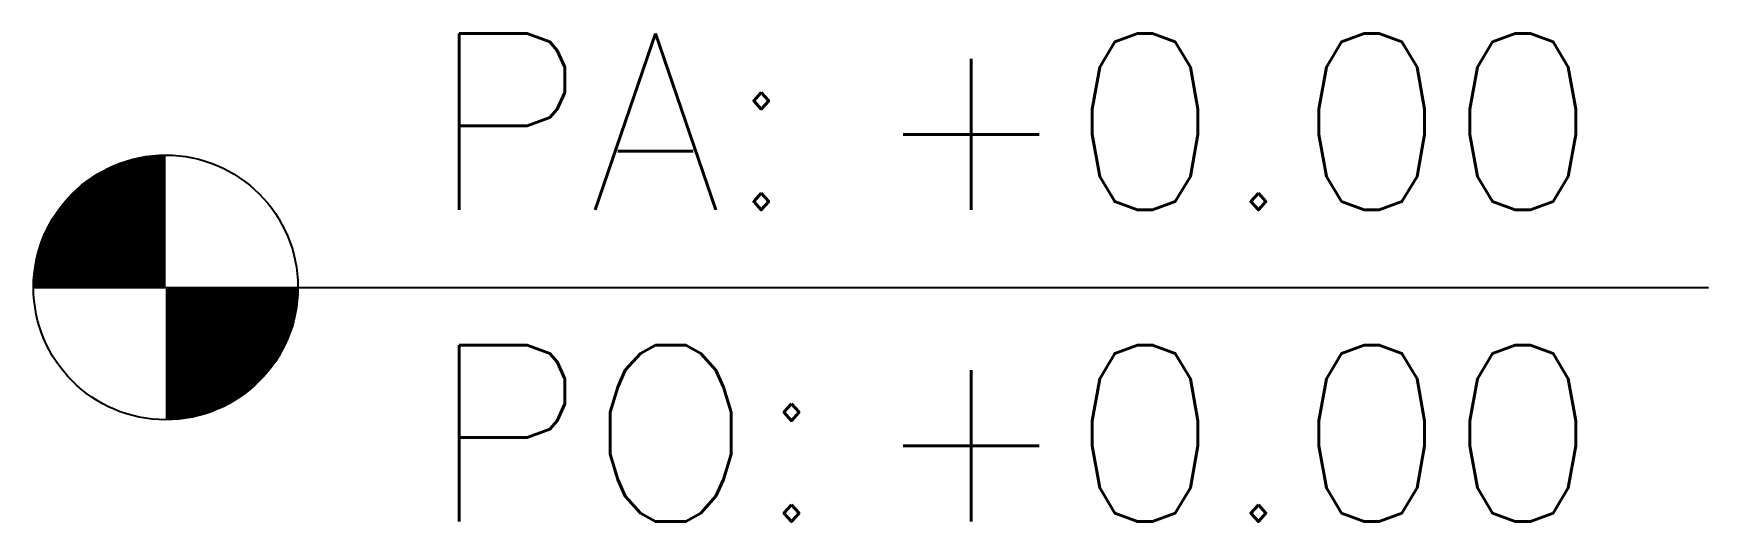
# Model space of a CAD drawing. Header units: millimetres. Extents: x 1180.95 to 1182.85, y -1455.5 to -1454.95.
import ezdxf

# ---------------------------------------------------------------- set-up
doc = ezdxf.new("R2010")
doc.units = ezdxf.units.MM
doc.layers.add('Símbolos_Gráficos', color=1, linetype='Continuous')
doc.styles.add('r80', font='romans.shx')

msp = doc.modelspace()

# ---------------------------------------------------------------- linework, layer by layer
at = {"layer": 'Símbolos_Gráficos', "color": 2}
msp.add_line((1180.9523, -1455.2336), (1182.8523, -1455.2336), dxfattribs=at)
at = {"layer": 'Símbolos_Gráficos', "const_width": 0.15}
for points in [[(1181.1023, -1455.1586, 0.414214), (1181.0273, -1455.2336, 1)], [(1181.1023, -1455.3086, 0.414214), (1181.1773, -1455.2336, 1)]]:
    msp.add_lwpolyline(points, format="xyb", dxfattribs=at)
at = {"layer": 'Símbolos_Gráficos'}
msp.add_circle((1181.1023, -1455.2336), 0.15, dxfattribs=at)

# ---------------------------------------------------------------- texts
at = {"layer": 'Símbolos_Gráficos', "color": 2, "style": 'r80'}
for s, p in [('PA:', (1181.4007, -1455.1458)), ('PO:', (1181.4007, -1455.499))]:
    msp.add_text(s, height=0.2, dxfattribs=at).set_placement(p)
for p in [(1181.9046, -1455.1458), (1181.9046, -1455.499)]:
    msp.add_attdef('+0.00', p, '+0.00', height=0.2, dxfattribs=at)

doc.saveas('drawing.dxf')
